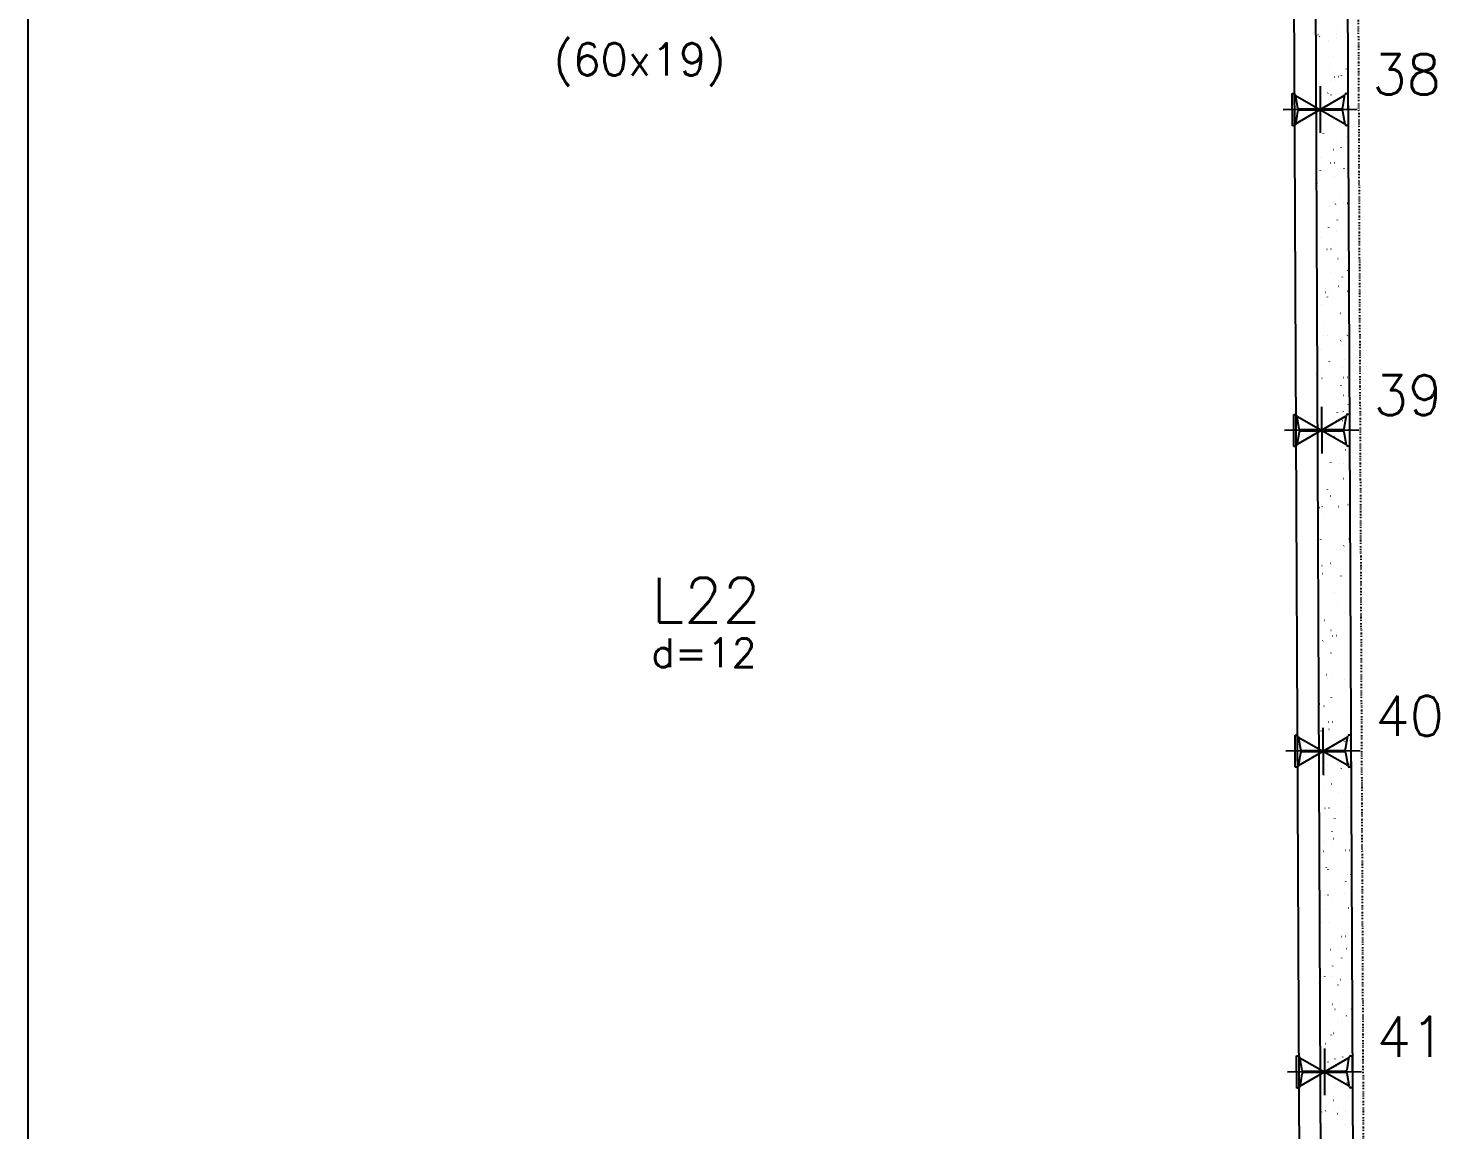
# Model space of a CAD drawing. Extents: x -40810 to 33675, y -2018 to 21213.
# Drawn here: x 22373 to 23033, y 2028 to 2543 of the extents above; entities that cross this region are included whole.
import ezdxf

# ---------------------------------------------------------------- set-up
doc = ezdxf.new("R2010")
doc.units = 0
doc.linetypes.add('ESTILO_TQS_0003', pattern=[1.5, 0.5, -0.4, 0.1, -0.5])
doc.layers.get('0').update_dxf_attribs({"color": 1, "lineweight": 9})
for name, color, linetype in [('1', 5, 'Continuous'), ('10', 7, 'Continuous'), ('12', 3, 'Continuous'), ('13', 7, 'Continuous'), ('19', 5, 'Continuous'), ('24', 5, 'ESTILO_TQS_0003'), ('49', 20, 'Continuous'), ('51', 6, 'Continuous'), ('52', 21, 'Continuous')]:
    doc.layers.add(name, color=color, linetype=linetype)
doc.styles.get("Standard").update_dxf_attribs({"font": 'romans.shx', "width": 0.8})

# ---------------------------------------------------------------- blocks, each defined once
blk = doc.blocks.new('_H9EFD498501-004')
for p, q in [((3963.957868, 3081.93141), (3963.957868, 3081.93141)), ((3965.060915, 3081.97957), (3965.135844, 3081.982841)), ((3965.858736, 3081.112216), (3965.904393, 3081.171718)), ((3973.902492, 3082.365602), (3973.977421, 3082.368873)), ((3974.101171, 3084.435984), (3974.11096, 3084.510342)), ((3963.97261, 3078.654168), (3963.97261, 3078.654168)), ((3963.97261, 3078.654168), (3963.97261, 3078.654168)), ((3963.97261, 3078.654168), (3963.97261, 3078.654168)), ((3963.97555, 3078.000654), (3963.97555, 3078.000654)), ((3963.97555, 3078.000654), (3963.97555, 3078.000654)), ((3963.97555, 3078.000654), (3963.97555, 3078.000654)), ((3970.092473, 3079.356744), (3970.165695, 3079.372977)), ((3973.753583, 3080.168392), (3973.826805, 3080.184625)), ((3972.436962, 3071.795062), (3972.446751, 3071.869421)), ((3964.033477, 3065.122939), (3964.033477, 3065.122939)), ((3964.033477, 3065.122939), (3964.033477, 3065.122939)), ((3964.048284, 3061.831223), (3964.048284, 3061.831223)), ((3964.048284, 3061.831223), (3964.048284, 3061.831223)), ((3964.048284, 3061.831223), (3964.048284, 3061.831223)), ((3970.448359, 3066.545084), (3970.521582, 3066.561317)), ((3970.948963, 3060.492591), (3970.958753, 3060.566949)), ((3972.730039, 3062.210276), (3972.804968, 3062.213548)), ((3974.603254, 3062.292063), (3974.678183, 3062.295334)), ((3976.032873, 3062.745719), (3976.07853, 3062.805221)), ((3978.429871, 3065.869548), (3978.475528, 3065.929049)), ((3969.777849, 3054.594013), (3969.823506, 3054.653515)), ((3974.831467, 3054.626238), (3974.904689, 3054.642471)), ((3964.091404, 3052.245223), (3964.091404, 3052.245223)), ((3964.091404, 3052.245223), (3964.091404, 3052.245223)), ((3964.091404, 3052.245223), (3964.091404, 3052.245223)), ((3966.033966, 3049.71489), (3966.079623, 3049.774392)), ((3969.358175, 3048.409356), (3969.367965, 3048.483715)), ((3971.170357, 3053.814589), (3971.243579, 3053.830822)), ((3964.114041, 3047.212795), (3964.114041, 3047.212795)), ((3964.114041, 3047.212795), (3964.114041, 3047.212795)), ((3964.114041, 3047.212795), (3964.114041, 3047.212795)), ((3964.138699, 3041.731036), (3964.138699, 3041.731036)), ((3964.138699, 3041.731036), (3964.138699, 3041.731036)), ((3971.526244, 3041.00293), (3971.599466, 3041.019163)), ((3972.157015, 3042.081123), (3972.231944, 3042.084394)), ((3964.149331, 3039.367508), (3964.149331, 3039.367508)), ((3964.149331, 3039.367508), (3964.149331, 3039.367508)), ((3967.693966, 3035.768435), (3967.703756, 3035.842793)), ((3978.605101, 3034.472222), (3978.650758, 3034.531724)), ((3972.248241, 3028.272435), (3972.321463, 3028.288668)), ((3975.909351, 3029.084084), (3975.982573, 3029.100317)), ((3976.208102, 3031.348393), (3976.25376, 3031.407895)), ((3978.95728, 3031.282398), (3978.96707, 3031.356757)), ((3964.207258, 3026.489792), (3964.207258, 3026.489792)), ((3964.207258, 3026.489792), (3964.207258, 3026.489792)), ((3964.207258, 3026.489792), (3964.207258, 3026.489792)), ((3964.229114, 3021.630849), (3964.229114, 3021.630849)), ((3964.229114, 3021.630849), (3964.229114, 3021.630849)), ((3964.229114, 3021.630849), (3964.229114, 3021.630849)), ((3966.205968, 3024.465963), (3966.215757, 3024.540321)), ((3969.953079, 3023.196688), (3969.998736, 3023.256189)), ((3970.984562, 3021.925798), (3971.059491, 3021.929069)), ((3972.857777, 3022.007584), (3972.932706, 3022.010856)), ((3964.255472, 3015.771422), (3964.255472, 3015.771422)), ((3964.255472, 3015.771422), (3964.255472, 3015.771422)), ((3964.255472, 3015.771422), (3964.255472, 3015.771422)), ((3966.209196, 3018.317565), (3966.254853, 3018.377066)), ((3972.604128, 3015.460776), (3972.67735, 3015.477009)), ((3977.366492, 3019.199164), (3977.376282, 3019.273522)), ((3964.265185, 3013.612076), (3964.265185, 3013.612076)), ((3964.265185, 3013.612076), (3964.265185, 3013.612076)), ((3964.282095, 3009.852704), (3964.282095, 3009.852704)), ((3964.282095, 3009.852704), (3964.282095, 3009.852704)), ((3964.61518, 3012.382729), (3964.624969, 3012.457087)), ((3964.31953, 3001.530662), (3964.31953, 3001.530662)), ((3964.31953, 3001.530662), (3964.31953, 3001.530662)), ((3970.411538, 3001.796644), (3970.486467, 3001.799916)), ((3973.326125, 3002.730281), (3973.399348, 3002.746514)), ((3975.702283, 3006.558242), (3975.712073, 3006.6326)), ((3976.987235, 3003.541929), (3977.060458, 3003.558162)), ((3978.78033, 3003.074897), (3978.825988, 3003.134398)), ((3964.323112, 3000.734361), (3964.323112, 3000.734361)), ((3964.323112, 3000.734361), (3964.323112, 3000.734361)), ((3964.323112, 3000.734361), (3964.323112, 3000.734361)), ((3974.214285, 2995.255771), (3974.224074, 2995.330129)), ((3976.383332, 2999.951068), (3976.428989, 3000.010569)), ((3970.128309, 2991.799362), (3970.173966, 2991.858864)), ((3973.682012, 2989.918621), (3973.755234, 2989.934854)), ((3964.381039, 2987.856645), (3964.381039, 2987.856645)), ((3964.381039, 2987.856645), (3964.381039, 2987.856645)), ((3964.396902, 2984.330048), (3964.396902, 2984.330048)), ((3964.396902, 2984.330048), (3964.396902, 2984.330048)), ((3964.396902, 2984.330048), (3964.396902, 2984.330048)), ((3964.409945, 2981.430475), (3964.409945, 2981.430475)), ((3964.409945, 2981.430475), (3964.409945, 2981.430475)), ((3964.409945, 2981.430475), (3964.409945, 2981.430475)), ((3966.384426, 2986.920239), (3966.430083, 2986.979741)), ((3969.239085, 2981.641319), (3969.314014, 2981.644591)), ((3971.1123, 2981.723106), (3971.187229, 2981.726377)), ((3972.623497, 2983.172536), (3972.633286, 2983.246895)), ((3964.438966, 2974.97893), (3964.438966, 2974.97893)), ((3964.438966, 2974.97893), (3964.438966, 2974.97893)), ((3964.438966, 2974.97893), (3964.438966, 2974.97893)), ((3974.404009, 2977.188127), (3974.477232, 2977.20436)), ((3978.06512, 2977.999775), (3978.138342, 2978.016008)), ((3970.959288, 2970.531614), (3970.969077, 2970.605973)), ((3976.558562, 2968.553742), (3976.604219, 2968.613244)), ((3978.95556, 2971.677571), (3979.001217, 2971.737072)), ((3964.496893, 2962.101214), (3964.496893, 2962.101214)), ((3964.496893, 2962.101214), (3964.496893, 2962.101214)), ((3974.759896, 2964.376467), (3974.833118, 2964.3927)), ((3978.781424, 2961.953812), (3978.856353, 2961.957084)), ((3964.500361, 2961.330288), (3964.500361, 2961.330288)), ((3964.500361, 2961.330288), (3964.500361, 2961.330288)), ((3966.559656, 2955.522914), (3966.605313, 2955.582415)), ((3968.666061, 2961.512166), (3968.74099, 2961.515437)), ((3969.471289, 2959.229143), (3969.481079, 2959.303501)), ((3970.303538, 2960.402037), (3970.349196, 2960.461538)), ((3964.538333, 2952.888675), (3964.538333, 2952.888675)), ((3964.538333, 2952.888675), (3964.538333, 2952.888675)), ((3964.538333, 2952.888675), (3964.538333, 2952.888675)), ((3964.55482, 2949.223499), (3964.55482, 2949.223499)), ((3964.55482, 2949.223499), (3964.55482, 2949.223499)), ((3964.55482, 2949.223499), (3964.55482, 2949.223499)), ((3975.481894, 2951.645973), (3975.555116, 2951.662205)), ((3979.143004, 2952.457621), (3979.216226, 2952.473854)), ((3967.880501, 2947.145909), (3967.890291, 2947.220267)), ((3978.2084, 2941.824659), (3978.283329, 2941.82793)), ((3964.590776, 2941.2301), (3964.590776, 2941.2301)), ((3964.590776, 2941.2301), (3964.590776, 2941.2301)), ((3964.590776, 2941.2301), (3964.590776, 2941.2301)), ((3964.612747, 2936.345783), (3964.612747, 2936.345783)), ((3964.612747, 2936.345783), (3964.612747, 2936.345783)), ((3967.493608, 2941.356841), (3967.568537, 2941.360112)), ((3969.366823, 2941.438627), (3969.441752, 2941.441899)), ((3975.83778, 2938.834313), (3975.911002, 2938.850546)), ((3976.733792, 2937.156417), (3976.779449, 2937.215918)), ((3978.967605, 2941.321422), (3978.977394, 2941.39578)), ((3979.13079, 2940.280245), (3979.176447, 2940.339747)), ((3966.216292, 2934.504987), (3966.226082, 2934.579345)), ((3970.478768, 2929.004711), (3970.524425, 2929.064212)), ((3977.479606, 2930.018951), (3977.489396, 2930.093309)), ((3964.670674, 2923.468068), (3964.670674, 2923.468068)), ((3964.670674, 2923.468068), (3964.670674, 2923.468068)), ((3964.670674, 2923.468068), (3964.670674, 2923.468068)), ((3964.673733, 2922.788087), (3964.673733, 2922.788087)), ((3964.673733, 2922.788087), (3964.673733, 2922.788087)), ((3964.673733, 2922.788087), (3964.673733, 2922.788087)), ((3964.728294, 2923.202515), (3964.738083, 2923.276874)), ((3966.734886, 2924.125588), (3966.780543, 2924.185089)), ((3976.559778, 2926.103818), (3976.633, 2926.120051)), ((3964.679764, 2921.447302), (3964.679764, 2921.447302)), ((3964.679764, 2921.447302), (3964.679764, 2921.447302)), ((3964.679764, 2921.447302), (3964.679764, 2921.447302)), ((3964.681192, 2921.129913), (3964.681192, 2921.129913)), ((3964.681192, 2921.129913), (3964.681192, 2921.129913)), ((3966.920584, 2921.227687), (3966.995513, 2921.230959)), ((3975.888818, 2917.935716), (3975.898608, 2918.010075)), ((3977.035947, 2921.669334), (3977.110876, 2921.672605)), ((3978.909163, 2921.75112), (3978.984091, 2921.754392)), ((3964.728601, 2910.590352), (3964.728601, 2910.590352)), ((3964.728601, 2910.590352), (3964.728601, 2910.590352)), ((3976.915664, 2913.292159), (3976.988887, 2913.308392)), ((3979.30602, 2908.88292), (3979.351677, 2908.942421)), ((3974.224609, 2905.294794), (3974.234399, 2905.369153)), ((3976.909022, 2905.759091), (3976.954679, 2905.818592)), ((3964.771607, 2901.029726), (3964.771607, 2901.029726)), ((3964.771607, 2901.029726), (3964.771607, 2901.029726)), ((3964.771607, 2901.029726), (3964.771607, 2901.029726)), ((3964.786528, 2897.712636), (3964.786528, 2897.712636)), ((3964.786528, 2897.712636), (3964.786528, 2897.712636)), ((3964.786528, 2897.712636), (3964.786528, 2897.712636)), ((3965.748131, 2901.072362), (3965.82306, 2901.075634)), ((3967.621346, 2901.154149), (3967.696275, 2901.15742)), ((3970.653998, 2897.607385), (3970.699655, 2897.666887)), ((3976.462923, 2901.54018), (3976.537852, 2901.543452)), ((3977.637662, 2900.561664), (3977.710884, 2900.577897)), ((3964.821195, 2890.005928), (3964.821195, 2890.005928)), ((3964.821195, 2890.005928), (3964.821195, 2890.005928)), ((3964.821195, 2890.005928), (3964.821195, 2890.005928)), ((3966.910115, 2892.728262), (3966.955772, 2892.787764)), ((3972.736611, 2893.992323), (3972.7464, 2894.066681)), ((3964.844455, 2884.834921), (3964.886775, 2884.844303)), ((3964.844455, 2884.834921), (3964.844455, 2884.834921)), ((3977.993549, 2887.750005), (3978.066771, 2887.766238)), ((3964.862023, 2880.929539), (3964.862023, 2880.929539)), ((3964.862023, 2880.929539), (3964.862023, 2880.929539)), ((3965.175107, 2880.943209), (3965.250035, 2880.94648)), ((3971.145823, 2881.909089), (3971.155612, 2881.983447)), ((3975.29047, 2881.384855), (3975.365399, 2881.388127)), ((3977.163686, 2881.466642), (3977.238614, 2881.469913)), ((3979.48125, 2877.485594), (3979.526907, 2877.545096)), ((3964.902383, 2871.957205), (3964.902383, 2871.957205)), ((3964.902383, 2871.957205), (3964.902383, 2871.957205)), ((3964.902383, 2871.957205), (3964.902383, 2871.957205)), ((3969.481614, 2869.268167), (3969.491403, 2869.342525)), ((3977.084252, 2874.361765), (3977.129909, 2874.421267)), ((3978.715546, 2875.01951), (3978.788768, 2875.035743)), ((3970.829228, 2866.21006), (3970.874885, 2866.269561)), ((3964.952438, 2860.829352), (3964.952438, 2860.829352)), ((3964.96031, 2859.07949), (3964.96031, 2859.07949)), ((3964.962626, 2858.564555), (3964.962626, 2858.564555)), ((3964.962626, 2858.564555), (3964.962626, 2858.564555)), ((3964.962626, 2858.564555), (3964.962626, 2858.564555)), ((3965.875869, 2860.86967), (3965.950798, 2860.872942)), ((3965.891437, 2859.285916), (3965.964659, 2859.302149)), ((3967.085345, 2861.330937), (3967.131002, 2861.390438)), ((3967.993615, 2857.965695), (3968.003405, 2858.040054)), ((3974.717446, 2861.255702), (3974.792375, 2861.258973)), ((3979.071433, 2862.20785), (3979.144655, 2862.224083)), ((3979.15414, 2852.698896), (3979.163929, 2852.773255)), ((3979.79343, 2849.477356), (3979.866652, 2849.493589)), ((3965.018237, 2846.201774), (3965.018237, 2846.201774)), ((3965.018237, 2846.201774), (3965.018237, 2846.201774)), ((3965.018237, 2846.201774), (3965.018237, 2846.201774)), ((3966.402827, 2845.882461), (3966.412617, 2845.956819)), ((3977.259482, 2842.96444), (3977.305139, 2843.023941)), ((3979.65648, 2846.088268), (3979.702137, 2846.14777)), ((3965.042854, 2840.729165), (3965.042854, 2840.729165)), ((3965.042854, 2840.729165), (3965.042854, 2840.729165)), ((3965.042854, 2840.729165), (3965.042854, 2840.729165)), ((3973.544993, 2841.100377), (3973.619922, 2841.103648)), ((3975.418208, 2841.182163), (3975.493137, 2841.185434)), ((3977.489931, 2840.057974), (3977.49972, 2840.132333)), ((3965.065371, 2835.723469), (3965.065371, 2835.723469)), ((3965.065371, 2835.723469), (3965.065371, 2835.723469)), ((3965.076164, 2833.324059), (3965.076164, 2833.324059)), ((3966.969321, 2833.743761), (3967.042543, 2833.759994)), ((3967.260575, 2829.933611), (3967.306232, 2829.993112)), ((3971.004458, 2834.812734), (3971.050115, 2834.872236)), ((3965.104057, 2827.123182), (3965.104057, 2827.123182)), ((3965.104057, 2827.123182), (3965.104057, 2827.123182)), ((3965.104057, 2827.123182), (3965.104057, 2827.123182)), ((3976.001932, 2828.755503), (3976.011722, 2828.829861)), ((3965.133269, 2820.628978), (3965.133269, 2820.628978)), ((3965.133269, 2820.628978), (3965.133269, 2820.628978)), ((3965.134091, 2820.446343), (3965.134091, 2820.446343)), ((3965.134091, 2820.446343), (3965.134091, 2820.446343)), ((3965.134091, 2820.446343), (3965.134091, 2820.446343)), ((3972.971969, 2820.971223), (3973.046898, 2820.974495)), ((3974.411144, 2816.672269), (3974.420934, 2816.746627)), ((3977.434711, 2811.567114), (3977.480368, 2811.626615)), ((3979.831709, 2814.690943), (3979.877367, 2814.750444)), ((3965.192018, 2807.568627), (3965.192018, 2807.568627)), ((3968.047205, 2808.201607), (3968.120427, 2808.21784)), ((3971.179688, 2803.415408), (3971.225345, 2803.47491)), ((3972.746935, 2804.031347), (3972.756725, 2804.105705)), ((3965.223685, 2800.528791), (3965.223685, 2800.528791)), ((3965.223685, 2800.528791), (3965.223685, 2800.528791)), ((3965.223685, 2800.528791), (3965.223685, 2800.528791)), ((3967.435805, 2798.536285), (3967.481462, 2798.595787)), ((3971.799516, 2800.815898), (3971.874445, 2800.81917)), ((3973.672731, 2800.897684), (3973.74766, 2800.900956)), ((3965.245488, 2795.681808), (3965.245488, 2795.681808)), ((3965.245488, 2795.681808), (3965.245488, 2795.681808)), ((3965.245488, 2795.681808), (3965.245488, 2795.681808)), ((3965.249945, 2794.690912), (3965.249945, 2794.690912)), ((3965.249945, 2794.690912), (3965.249945, 2794.690912)), ((3965.249945, 2794.690912), (3965.249945, 2794.690912)), ((3971.258937, 2792.728875), (3971.268726, 2792.803234)), ((3965.307872, 2781.813196), (3965.307872, 2781.813196)), ((3965.307872, 2781.813196), (3965.307872, 2781.813196)), ((3965.307872, 2781.813196), (3965.307872, 2781.813196)), ((3965.3141, 2780.428604), (3965.3141, 2780.428604)), ((3965.3141, 2780.428604), (3965.3141, 2780.428604)), ((3965.463979, 2781.847804), (3965.537201, 2781.864037)), ((3969.125089, 2782.659453), (3969.198311, 2782.675686)), ((3969.668149, 2780.645641), (3969.677938, 2780.719999)), ((3971.226492, 2780.686745), (3971.301421, 2780.690016)), ((3977.609941, 2780.169788), (3977.655598, 2780.22929)), ((3980.006939, 2783.293617), (3980.052596, 2783.353119)), ((3971.354918, 2772.018083), (3971.400575, 2772.077584)), ((3965.365799, 2768.935481), (3965.365799, 2768.935481)), ((3965.365799, 2768.935481), (3965.365799, 2768.935481)), ((3965.386918, 2764.240435), (3965.386918, 2764.240435)), ((3965.386918, 2764.240435), (3965.386918, 2764.240435)), ((3965.386918, 2764.240435), (3965.386918, 2764.240435)), ((3965.819866, 2769.036145), (3965.893088, 2769.052378)), ((3967.611035, 2767.13896), (3967.656692, 2767.198461)), ((3968.00394, 2768.004719), (3968.013729, 2768.079077)), ((3965.404516, 2760.328417), (3965.404516, 2760.328417)), ((3965.404516, 2760.328417), (3965.404516, 2760.328417)), ((3965.404516, 2760.328417), (3965.404516, 2760.328417)), ((3970.054039, 2760.53142), (3970.128968, 2760.534691)), ((3970.202973, 2757.117299), (3970.276195, 2757.133532)), ((3971.927254, 2760.613206), (3972.002183, 2760.616477)), ((3979.267254, 2763.518683), (3979.277043, 2763.593041)), ((3965.423726, 2756.057765), (3965.423726, 2756.057765)), ((3965.423726, 2756.057765), (3965.423726, 2756.057765)), ((3965.423726, 2756.057765), (3965.423726, 2756.057765)), ((3966.515941, 2756.702248), (3966.525731, 2756.776606)), ((3966.541863, 2756.30565), (3966.615085, 2756.321883)), ((3977.676466, 2751.435449), (3977.686255, 2751.509807)), ((3980.182169, 2751.896291), (3980.227826, 2751.955793)), ((3965.457008, 2748.658852), (3965.457008, 2748.658852)), ((3965.457008, 2748.658852), (3965.457008, 2748.658852)), ((3965.457008, 2748.658852), (3965.457008, 2748.658852)), ((3977.785171, 2748.772463), (3977.830828, 2748.831964)), ((3965.481653, 2743.18005), (3965.481653, 2743.18005)), ((3965.481653, 2743.18005), (3965.481653, 2743.18005)), ((3965.494931, 2740.22823), (3965.494931, 2740.22823)), ((3965.494931, 2740.22823), (3965.494931, 2740.22823)), ((3966.89775, 2743.493991), (3966.970972, 2743.510224)), ((3969.481015, 2740.402266), (3969.555944, 2740.405538)), ((3971.530147, 2740.620757), (3971.575804, 2740.680259)), ((3976.012257, 2738.794527), (3976.022046, 2738.868885)), ((3979.596378, 2740.843912), (3979.671307, 2740.847184)), ((3965.528349, 2732.799062), (3965.528349, 2732.799062)), ((3965.528349, 2732.799062), (3965.528349, 2732.799062)), ((3965.528349, 2732.799062), (3965.528349, 2732.799062)), ((3967.619747, 2730.763496), (3967.69297, 2730.779729)), ((3967.786265, 2735.741634), (3967.831922, 2735.801136)), ((3971.280857, 2731.575144), (3971.35408, 2731.591377)), ((3965.53958, 2730.302334), (3965.53958, 2730.302334)), ((3965.53958, 2730.302334), (3965.53958, 2730.302334)), ((3965.53958, 2730.302334), (3965.53958, 2730.302334)), ((3974.524258, 2727.492055), (3974.534048, 2727.566414)), ((3965.585347, 2720.128043), (3965.585347, 2720.128043)), ((3965.585347, 2720.128043), (3965.585347, 2720.128043)), ((3965.585347, 2720.128043), (3965.585347, 2720.128043)), ((3967.975634, 2717.951836), (3968.048856, 2717.968069)), ((3968.308562, 2720.246941), (3968.383491, 2720.250212)), ((3970.181777, 2720.328727), (3970.256706, 2720.331999)), ((3979.023354, 2720.714759), (3979.098283, 2720.71803)), ((3980.357399, 2720.498966), (3980.403056, 2720.558467)), ((3965.597507, 2717.424618), (3965.597507, 2717.424618)), ((3965.597507, 2717.424618), (3965.597507, 2717.424618)), ((3972.93347, 2715.408821), (3972.94326, 2715.483179)), ((3977.960401, 2717.375137), (3978.006058, 2717.434639)), ((3965.655434, 2704.546903), (3965.655434, 2704.546903)), ((3965.655434, 2704.546903), (3965.655434, 2704.546903)), ((3965.655434, 2704.546903), (3965.655434, 2704.546903)), ((3967.961494, 2704.344308), (3968.007152, 2704.40381)), ((3968.697631, 2705.221342), (3968.770854, 2705.237575)), ((3971.705377, 2709.223431), (3971.751034, 2709.282933)), ((3972.358742, 2706.03299), (3972.431964, 2706.049223)), ((3965.66978, 2701.357688), (3965.66978, 2701.357688)), ((3965.66978, 2701.357688), (3965.66978, 2701.357688)), ((3965.66978, 2701.357688), (3965.66978, 2701.357688)), ((3965.675762, 2700.027856), (3965.675762, 2700.027856)), ((3965.675762, 2700.027856), (3965.675762, 2700.027856)), ((3967.735538, 2700.117788), (3967.810467, 2700.121059)), ((3971.269261, 2702.767899), (3971.279051, 2702.842257)), ((3977.850901, 2700.559434), (3977.92583, 2700.562705)), ((3979.724117, 2700.64122), (3979.799045, 2700.644492)), ((3965.713361, 2691.669187), (3965.713361, 2691.669187)), ((3965.713361, 2691.669187), (3965.713361, 2691.669187)), ((3969.053518, 2692.409682), (3969.12674, 2692.425915)), ((3969.781263, 2691.465428), (3969.791052, 2691.539786)), ((3978.135631, 2685.977811), (3978.181288, 2686.037313)), ((3980.532629, 2689.10164), (3980.578286, 2689.161142)), ((3965.766178, 2679.927669), (3965.766178, 2679.927669)), ((3965.766178, 2679.927669), (3965.766178, 2679.927669)), ((3965.766178, 2679.927669), (3965.766178, 2679.927669)), ((3965.771288, 2678.791472), (3965.771288, 2678.791472)), ((3965.771288, 2678.791472), (3965.771288, 2678.791472)), ((3965.771288, 2678.791472), (3965.771288, 2678.791472)), ((3966.563085, 2679.962462), (3966.638014, 2679.965734)), ((3968.190475, 2679.382193), (3968.200264, 2679.456552)), ((3968.4363, 2680.044249), (3968.511229, 2680.04752)), ((3969.775516, 2679.679188), (3969.848738, 2679.69542)), ((3973.436626, 2680.490836), (3973.509848, 2680.507069)), ((3977.277877, 2680.43028), (3977.352806, 2680.433552)), ((3968.136724, 2672.946983), (3968.182381, 2673.006484)), ((3971.880607, 2677.826106), (3971.926264, 2677.885607)), ((3979.277578, 2673.557707), (3979.287368, 2673.632065)), ((3965.811211, 2669.916315), (3965.811211, 2669.916315)), ((3965.811211, 2669.916315), (3965.811211, 2669.916315)), ((3965.811211, 2669.916315), (3965.811211, 2669.916315)), ((3965.829215, 2665.913756), (3965.829215, 2665.913756)), ((3965.829215, 2665.913756), (3965.829215, 2665.913756)), ((3966.526266, 2666.741271), (3966.536055, 2666.81563)), ((3970.131402, 2666.867528), (3970.204624, 2666.883761)), ((3965.848646, 2661.594235), (3965.848646, 2661.594235)), ((3965.856593, 2659.827482), (3965.856593, 2659.827482)), ((3965.856593, 2659.827482), (3965.856593, 2659.827482)), ((3965.990061, 2659.833309), (3966.064989, 2659.83658)), ((3976.105424, 2660.274955), (3976.180353, 2660.278227)), ((3977.78958, 2662.255235), (3977.799369, 2662.329594)), ((3977.97864, 2660.356742), (3978.053568, 2660.360013)), ((3965.887143, 2653.036041), (3965.887143, 2653.036041)), ((3965.887143, 2653.036041), (3965.887143, 2653.036041)), ((3965.887143, 2653.036041), (3965.887143, 2653.036041)), ((3970.8534, 2654.137033), (3970.926622, 2654.153266)), ((3974.51451, 2654.948682), (3974.587732, 2654.964915)), ((3978.310861, 2654.580486), (3978.356518, 2654.639987)), ((3980.707859, 2657.704315), (3980.753516, 2657.763816)), ((3972.055837, 2646.42878), (3972.101494, 2646.488282)), ((3976.198792, 2650.172001), (3976.208581, 2650.246359)), ((3965.94507, 2640.158325), (3965.94507, 2640.158325)), ((3965.94507, 2640.158325), (3965.94507, 2640.158325)), ((3965.947008, 2639.727295), (3965.947008, 2639.727295)), ((3965.952642, 2638.474942), (3965.960613, 2638.48533)), ((3965.952642, 2638.474942), (3965.952642, 2638.474942)), ((3965.952642, 2638.474942), (3965.952642, 2638.474942)), ((3966.690823, 2639.75977), (3966.765752, 2639.763042)), ((3968.311954, 2641.549657), (3968.357611, 2641.609159)), ((3971.209286, 2641.325374), (3971.282509, 2641.341607)), ((3975.5324, 2640.145802), (3975.607329, 2640.149073)), ((3974.534583, 2637.531079), (3974.544372, 2637.605437)), ((3966.002997, 2627.280609), (3966.002997, 2627.280609)), ((3966.002997, 2627.280609), (3966.002997, 2627.280609)), ((3966.002997, 2627.280609), (3966.002997, 2627.280609)), ((3971.931284, 2628.594879), (3972.004506, 2628.611112)), ((3973.046584, 2626.228608), (3973.056374, 2626.302966)), ((3975.592394, 2629.406528), (3975.665616, 2629.422761)), ((3980.883089, 2626.306989), (3980.928746, 2626.36649)), ((3966.037424, 2619.627108), (3966.037424, 2619.627108)), ((3966.037424, 2619.627108), (3966.037424, 2619.627108)), ((3966.037424, 2619.627108), (3966.037424, 2619.627108)), ((3974.359947, 2619.990477), (3974.434876, 2619.993748)), ((3976.233163, 2620.072263), (3976.308091, 2620.075535)), ((3978.48609, 2623.18316), (3978.531748, 2623.242662)), ((3966.060924, 2614.402894), (3966.060924, 2614.402894)), ((3966.060924, 2614.402894), (3966.060924, 2614.402894)), ((3971.455796, 2614.145373), (3971.465586, 2614.219732)), ((3972.231067, 2615.031455), (3972.276724, 2615.090956)), ((3972.287171, 2615.78322), (3972.360393, 2615.799453)), ((3966.094073, 2607.033568), (3966.135843, 2607.088004)), ((3966.094073, 2607.033568), (3966.094073, 2607.033568)), ((3966.094073, 2607.033568), (3966.094073, 2607.033568)), ((3968.487184, 2610.152332), (3968.532841, 2610.211833)), ((3966.118851, 2601.525178), (3966.118851, 2601.525178)), ((3966.118851, 2601.525178), (3966.118851, 2601.525178)), ((3966.118851, 2601.525178), (3966.118851, 2601.525178)), ((3966.127839, 2599.526921), (3966.127839, 2599.526921)), ((3966.127839, 2599.526921), (3966.127839, 2599.526921)), ((3969.791587, 2601.504451), (3969.801377, 2601.57881)), ((3973.009168, 2603.052725), (3973.08239, 2603.068958)), ((3973.786923, 2599.861323), (3973.861852, 2599.864595)), ((3976.670278, 2603.864373), (3976.7435, 2603.880606)), ((3981.054901, 2597.018415), (3981.064691, 2597.092774)), ((3981.058318, 2594.909663), (3981.103975, 2594.969165)), ((3966.176778, 2588.647463), (3966.176778, 2588.647463)), ((3966.176778, 2588.647463), (3966.176778, 2588.647463)), ((3968.303589, 2590.20198), (3968.313378, 2590.276338)), ((3973.365055, 2590.241065), (3973.438277, 2590.257298)), ((3978.66132, 2591.785835), (3978.706977, 2591.845336)), ((3966.218255, 2579.426733), (3966.218255, 2579.426733)), ((3966.218255, 2579.426733), (3966.218255, 2579.426733)), ((3966.218255, 2579.426733), (3966.218255, 2579.426733)), ((3972.406297, 2583.634129), (3972.451954, 2583.69363)), ((3972.61447, 2579.705998), (3972.689399, 2579.70927)), ((3974.487685, 2579.787785), (3974.562614, 2579.791056)), ((3979.464113, 2584.935181), (3979.473903, 2585.009539)), ((3966.234705, 2575.769747), (3966.234705, 2575.769747)), ((3966.234705, 2575.769747), (3966.234705, 2575.769747)), ((3966.234705, 2575.769747), (3966.234705, 2575.769747)), ((3966.235504, 2575.592195), (3966.235504, 2575.592195)), ((3966.235504, 2575.592195), (3966.235504, 2575.592195)), ((3966.240283, 2574.529618), (3966.240283, 2574.529618)), ((3966.240283, 2574.529618), (3966.240283, 2574.529618)), ((3966.265416, 2575.631177), (3966.311073, 2575.690679)), ((3966.712801, 2578.118746), (3966.72259, 2578.193104)), ((3968.662414, 2578.755006), (3968.708071, 2578.814507)), ((3974.087052, 2577.510571), (3974.160274, 2577.526804)), ((3977.748162, 2578.322219), (3977.821384, 2578.338452)), ((3977.799905, 2572.294259), (3977.809694, 2572.368617))]:
    blk.add_line(p, q)

msp = doc.modelspace()

# ---------------------------------------------------------------- linework, layer by layer
at = {"layer": '1'}
msp.add_lwpolyline([(22373.32, 1969.412), (22373.32, 2571.412)], dxfattribs=at)
at = {"layer": '24'}
msp.add_line((22991.165, 3454.212), (23008.322, -359.928), dxfattribs=at)
at = {"layer": '49'}
for p, q in [((22983.705, 4000.975), (23003.3, -354.955)), ((22968.773, 3985.998), (22980.8, 1312.324)), ((22958.818, 3975.998), (22976.069, 140.778))]:
    msp.add_line(p, q, dxfattribs=at)
at = {"layer": '51'}
for p, q in [((22977.386, 2515.717), (22977.485, 2493.9)), ((22964.402, 2512.25), (22965.156, 2512.253)), ((22964.469, 2497.25), (22964.402, 2512.25)), ((22965.767, 2511.773), (22966.859, 2505.637)), ((22965.833, 2511.4), (22989.038, 2498.217)), ((22965.893, 2498.113), (22988.978, 2511.504)), ((22988.004, 2505.732), (22989.041, 2511.878)), ((22989.648, 2512.363), (22990.402, 2512.367)), ((22990.402, 2512.367), (22990.469, 2497.367)), ((22994.784, 2504.886), (22960.087, 2504.73)), ((22966.867, 2503.884), (22965.83, 2497.739)), ((22967.469, 2505.157), (22987.398, 2505.247)), ((22987.401, 2504.46), (22967.473, 2504.37)), ((22989.104, 2497.844), (22988.012, 2503.98)), ((22965.223, 2497.253), (22964.469, 2497.25)), ((22990.469, 2497.367), (22989.715, 2497.364)), ((22965.076, 2362.274), (22965.831, 2362.278)), ((22965.144, 2347.274), (22965.076, 2362.274)), ((22966.441, 2361.797), (22967.534, 2355.662)), ((22966.508, 2361.424), (22989.712, 2348.241)), ((22966.568, 2348.137), (22989.653, 2361.528)), ((22978.061, 2365.742), (22978.159, 2343.924)), ((22988.679, 2355.757), (22989.716, 2361.902)), ((22990.322, 2362.388), (22991.076, 2362.391)), ((22991.076, 2362.391), (22991.144, 2347.391)), ((22995.459, 2354.911), (22960.761, 2354.755)), ((22968.143, 2355.181), (22988.072, 2355.271)), ((22967.541, 2353.909), (22966.505, 2347.763)), ((22988.076, 2354.484), (22968.148, 2354.394)), ((22989.779, 2347.868), (22988.687, 2354.004)), ((22965.898, 2347.278), (22965.144, 2347.274)), ((22991.144, 2347.391), (22990.39, 2347.388)), ((22965.751, 2212.274), (22966.505, 2212.278)), ((22965.819, 2197.274), (22965.751, 2212.274)), ((22967.116, 2211.797), (22968.208, 2205.662)), ((22967.183, 2211.424), (22990.387, 2198.241)), ((22967.242, 2198.137), (22990.327, 2211.528)), ((22978.736, 2215.742), (22978.834, 2193.924)), ((22989.354, 2205.757), (22990.39, 2211.902)), ((22990.997, 2212.388), (22991.751, 2212.391)), ((22991.751, 2212.391), (22991.818, 2197.391)), ((22996.133, 2204.911), (22961.436, 2204.755)), ((22968.216, 2203.909), (22967.179, 2197.763)), ((22968.818, 2205.181), (22988.747, 2205.271)), ((22988.751, 2204.484), (22968.823, 2204.394)), ((22990.454, 2197.868), (22989.361, 2204.004)), ((22966.573, 2197.278), (22965.819, 2197.274)), ((22991.818, 2197.391), (22991.064, 2197.388)), ((22979.411, 2065.742), (22979.509, 2043.924)), ((22966.426, 2062.274), (22967.18, 2062.278)), ((22966.493, 2047.274), (22966.426, 2062.274)), ((22967.791, 2061.797), (22968.883, 2055.662)), ((22967.857, 2061.424), (22991.062, 2048.241)), ((22967.917, 2048.137), (22991.002, 2061.528)), ((22990.028, 2055.757), (22991.065, 2061.902)), ((22991.672, 2062.388), (22992.426, 2062.391)), ((22992.426, 2062.391), (22992.493, 2047.391)), ((22996.808, 2054.911), (22962.111, 2054.755)), ((22968.891, 2053.909), (22967.854, 2047.763)), ((22969.493, 2055.181), (22989.422, 2055.271)), ((22989.425, 2054.484), (22969.497, 2054.394)), ((22991.128, 2047.868), (22990.036, 2054.004)), ((22967.248, 2047.278), (22966.493, 2047.274)), ((22992.493, 2047.391), (22991.739, 2047.388))]:
    msp.add_line(p, q, dxfattribs=at)
for centre, start, end in [((22965.159, 2511.628), 13.396504, 90.257729), ((22989.65, 2511.738), 90.257729, 167.118955), ((22967.467, 2505.782), 193.396581, 270.362725), ((22967.476, 2503.745), 90.257729, 167.118955), ((22987.395, 2505.872), 270.257729, 347.118955), ((22987.404, 2503.835), 13.396504, 90.257729), ((22965.221, 2497.878), 270.257729, 347.118955), ((22989.712, 2497.989), 193.396504, 270.257729), ((22965.833, 2361.653), 13.396504, 90.257729), ((22990.325, 2361.763), 90.257729, 167.118955), ((22968.142, 2355.806), 193.396581, 270.362725), ((22988.07, 2355.896), 270.257729, 347.118955), ((22968.151, 2353.769), 90.257729, 167.118955), ((22988.079, 2353.859), 13.396504, 90.257729), ((22965.895, 2347.903), 270.257729, 347.118955), ((22990.387, 2348.013), 193.396504, 270.257729), ((22966.508, 2211.653), 13.396504, 90.257729), ((22991, 2211.763), 90.257729, 167.118955), ((22968.816, 2205.806), 193.396581, 270.362725), ((22968.825, 2203.769), 90.257729, 167.118955), ((22988.744, 2205.896), 270.257729, 347.118955), ((22988.753, 2203.859), 13.396504, 90.257729), ((22966.57, 2197.903), 270.257729, 347.118955), ((22991.062, 2198.013), 193.396504, 270.257729), ((22967.183, 2061.653), 13.396504, 90.257729), ((22991.674, 2061.763), 90.257729, 167.118955), ((22969.491, 2055.806), 193.396581, 270.362725), ((22969.5, 2053.769), 90.257729, 167.118955), ((22989.419, 2055.896), 270.257729, 347.118955), ((22989.428, 2053.859), 13.396504, 90.257729), ((22967.245, 2047.903), 270.257729, 347.118955), ((22991.736, 2048.013), 193.396504, 270.257729)]:
    msp.add_arc(centre, 0.625, start, end, dxfattribs=at)

# ---------------------------------------------------------------- block references
at = {"layer": '19'}
msp.add_blockref('_H9EFD498501-004', (19011.32, -542.088), dxfattribs=at)

# ---------------------------------------------------------------- texts
at = {"layer": '10'}
msp.add_text('L22', height=21, dxfattribs=at).set_placement((22664.679, 2264.907))
at = {"layer": '12'}
msp.add_text('(60x19)', height=15, dxfattribs=at).set_placement((22619.07, 2520.787))
at = {"layer": '13'}
msp.add_text('d=12', height=13.5, dxfattribs=at).set_placement((22664.679, 2244.012))
at = {"layer": '52'}
for s, p in [('38', (23001.821, 2511.904)), ('39', (23002.496, 2361.929)), ('40', (23003.17, 2211.929)), ('41', (23003.845, 2061.929))]:
    msp.add_text(s, height=18.75, dxfattribs=at).set_placement(p)

doc.saveas('drawing.dxf')
